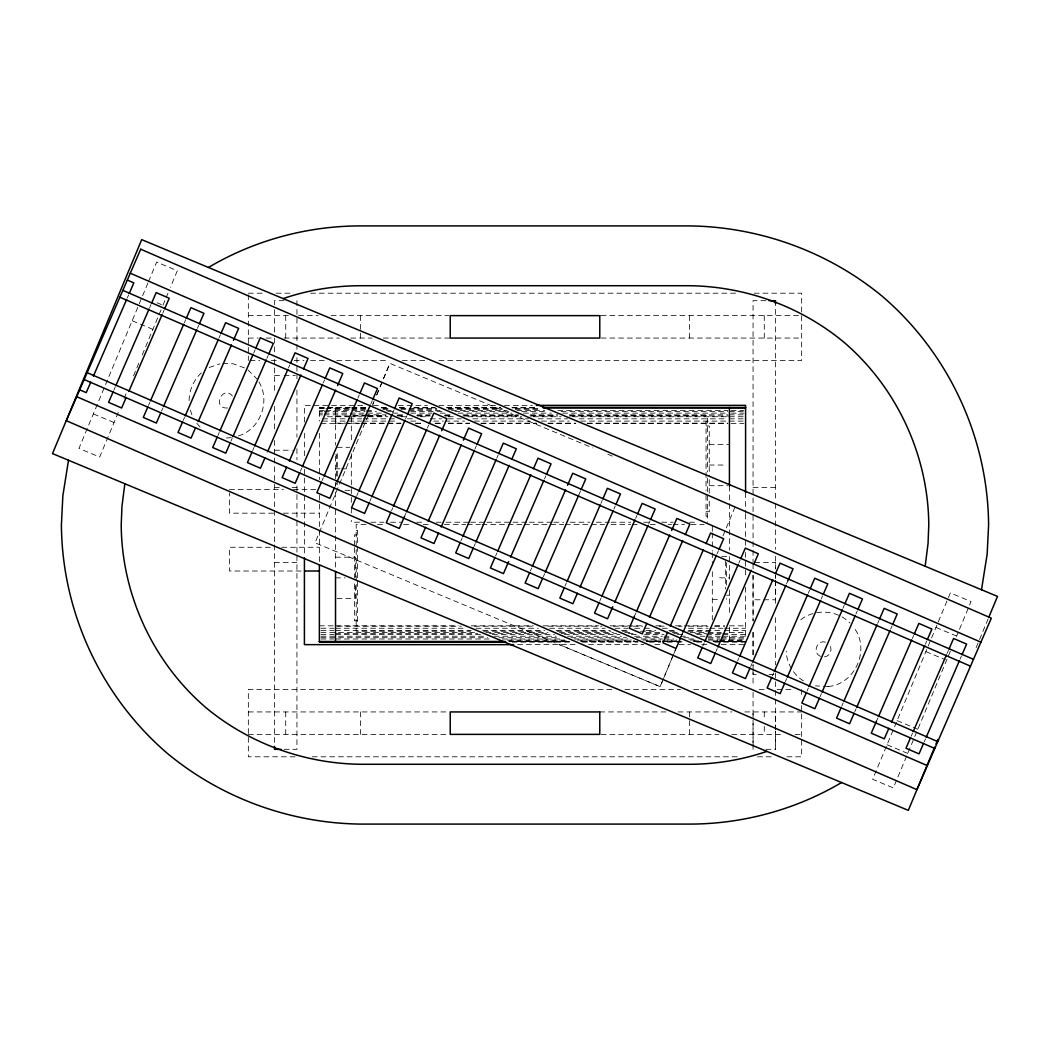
<?xml version="1.0" encoding="UTF-8"?>
<svg xmlns="http://www.w3.org/2000/svg" width="1050" height="1050" viewBox="0 0 1050 1050"><rect width="100%" height="100%" fill="white"/><g stroke="black" fill="none" stroke-linecap="round" stroke-linejoin="round"><path stroke-width="0.75" stroke-dasharray="5 3.75" d="M335.527 423.531L335.527 407.531M753.06 746.064L753.06 720.064M753.06 718.436L753.06 711.939M753.06 568.89L753.06 564.008M765.883 749.319L775.491 749.319L775.491 731.443M775.491 729.816L775.491 711.939M775.491 580.269L775.491 599.773L753.06 599.773M775.491 578.642L775.491 575.387L775.491 604.656M189.118 400.654C189.092 389.156 194.644 377.882 203.766 370.886M372.461 405.366L373.708 402.36M376.806 394.866L389.865 363.352L592.673 447.904M676.909 646.144L660.135 686.661L315.053 542.798L369.744 411.613M147.879 283.08L78.96 448.416L99.658 457.052L119.726 408.923M148.496 281.636L156.647 262.08L177.345 270.703L170.454 287.254M124.123 398.383L126.617 392.385M133.494 375.913L139.138 362.381M142.262 354.874L162.33 306.731M162.96 305.222L167.947 293.265M372.881 404.066L374.141 401.048M376.661 395.023L389.865 363.352M675.859 648.952L660.135 686.661L559.387 644.648M680.886 636.891L682.763 632.363M723.004 535.867L734.947 507.216M950.381 651.131L893.353 787.92L872.655 779.297L950.342 592.948L971.04 601.571L956.616 636.169M976.146 647.64L988.076 619.001M127.312 297.924L128.612 294.919M113.807 390.324L115.106 387.319M149.678 307.637L150.977 304.618M162.711 313.281L164.01 310.275M148.509 405.379L149.822 402.373M184.38 322.691L185.692 319.686M161.542 411.036L162.855 408.03M197.413 328.335L198.726 325.329M183.225 420.433L184.524 417.428M219.096 337.746L220.395 334.74M217.941 435.488L219.24 432.482M253.811 352.8L255.111 349.794M230.974 441.144L232.273 438.139M266.844 358.457L268.144 355.438M252.643 450.542L253.956 447.536M288.514 367.854L289.826 364.849M323.229 382.909L324.529 379.903M300.392 471.253L301.691 468.248M322.074 480.664L323.374 477.658M357.932 397.963L359.244 394.958M335.108 486.308L336.407 483.302M370.965 403.62L372.277 400.614M356.777 495.718L358.089 492.712M392.648 413.017L393.947 410.012M369.81 501.375L371.123 498.356M405.681 418.674L406.98 415.669M391.492 510.773L392.792 507.767M427.363 428.072L428.663 425.066M404.526 516.429L405.825 513.424M475.099 448.783L476.411 445.777M460.911 540.881L462.223 537.876M496.781 458.194L498.081 455.188M473.944 546.538L475.256 543.533M495.626 555.936L496.926 552.93M544.53 478.892L545.829 475.886M530.329 570.99L531.641 567.984M543.362 576.647L544.674 573.641M578.589 495.456L580.545 490.941M565.044 586.044L566.344 583.039M600.915 503.357L602.214 500.351M613.948 509.014L615.247 506.008M599.76 601.112L601.059 598.093M635.631 518.411L636.93 515.406M648.664 524.068L649.963 521.062M634.462 616.166L635.775 613.161M681.253 636.457L682.553 633.452M717.124 553.757L718.423 550.751M702.922 645.855L704.235 642.849M738.793 563.168L740.106 560.162M715.969 651.512L717.268 648.506M737.638 660.909L738.951 657.904M750.671 666.566L751.984 663.561M786.542 583.879L787.841 580.86M772.354 675.964L773.653 672.958M808.224 593.276L809.524 590.271M785.387 681.621L786.686 678.615M821.258 598.933L822.557 595.928M807.056 691.031L808.369 688.013M842.927 608.331L844.239 605.325M820.089 696.675L821.402 693.669M855.96 613.988L857.272 610.982M841.772 706.086L843.071 703.08M877.642 623.385L878.942 620.379M854.805 711.729L856.104 708.724M890.676 629.042L891.975 626.036M876.487 721.14L877.787 718.134M912.358 638.439L913.658 635.434M925.391 644.096L926.691 641.091M911.19 736.194L912.503 733.189M947.061 653.494L948.373 650.488M924.223 741.851L925.536 738.832M960.094 659.151L961.406 656.145M800.769 619.749C815.036 608.436 837.296 609.893 849.936 623.004M209.226 367.487L219.923 363.838M238.442 435.908C260.295 429.463 270.769 401.166 258.891 381.898M824.473 656.854C829.999 656.368 832.965 649.123 829.434 644.897M828.266 686.516C855.264 684.219 870.397 649.438 854.149 628.018M222.771 363.431L233.034 363.746L245.175 368.169M227.482 407.977C211.772 408.962 222.298 384.313 232.444 396.021M226.419 437.955L231.262 437.653M828.266 686.516L815.43 685.873M248.338 293.199L263.064 293.199M276.163 293.199L292.543 293.199M310.551 293.199L737.822 293.199M754.189 293.199L801.662 293.199L801.662 360.491L438.231 360.491M284.117 300.681L274.509 300.681L274.509 308.162M765.883 300.681L753.06 300.681L753.06 562.38M248.338 315.63L288.973 315.63M298.567 315.63L318.229 315.63M331.183 315.63L448.888 315.63M601.112 315.63L801.662 315.63M248.338 338.061L258.156 338.061M266.214 338.061L272.869 338.061M284.117 338.061L339.36 338.061M350.739 338.061L371.949 338.061M383.368 338.061L450.227 338.061M601.112 338.061L801.662 338.061M249.979 360.491L259.796 360.491M271.254 360.491L277.804 360.491M294.171 360.491L304.001 360.491M310.551 360.491L325.277 360.491M336.735 360.491L389.13 360.491M402.216 360.491L425.145 360.491M274.509 375.454L282.516 375.454M284.117 375.454L295.339 375.454M362.736 405.366L304.408 405.366L304.408 423.386M373.301 405.366L380.559 405.366M398.357 405.366L427.481 405.366M438.9 405.366L495.508 405.366M504.499 405.366L532.376 405.366M350.241 407.413L319.371 407.413L319.371 421.102M351.868 407.413L366.581 407.413M381.294 407.413L387.831 407.413M399.276 407.413L407.439 407.413M413.976 407.413L435.225 407.413M446.67 407.413L500.601 407.413M512.046 407.413L538.191 407.413M319.371 407.886L325.828 407.886M327.442 407.886L350.241 407.886M351.868 407.886L366.581 407.886M381.294 407.886L387.831 407.886M399.276 407.886L407.439 407.886M413.976 407.886L435.225 407.886M446.67 407.886L500.601 407.886M512.046 407.886L538.191 407.886M319.371 408.489L324.214 408.489M325.828 408.489L350.241 408.489M351.868 408.489L366.581 408.489M382.922 408.489L391.099 408.489M400.903 408.489L407.439 408.489M409.08 408.489L436.866 408.489M448.298 408.489L502.241 408.489M515.314 408.489L541.459 408.489M335.527 409.316L350.241 409.316M351.868 409.316L366.581 409.316M382.922 409.316L391.099 409.316M400.903 409.316L407.439 409.316M409.08 409.316L436.866 409.316M448.298 409.316L502.241 409.316M515.314 409.316L541.459 409.316M319.371 410.366L324.214 410.366M325.828 410.366L350.241 410.366M351.868 410.366L364.941 410.366M366.581 410.366L374.758 410.366M386.19 410.366L394.367 410.366M409.08 410.366L440.134 410.366M451.566 410.366L507.137 410.366M516.941 410.366L544.727 410.366M557.812 410.366L727.781 410.366M731.036 410.366L743.964 410.366M319.371 411.639L322.599 411.639M324.214 411.639L348.6 411.639M355.136 411.639L364.941 411.639M366.581 411.639L376.386 411.639M387.831 411.639L395.994 411.639M410.708 411.639L443.402 411.639M454.834 411.639L508.777 411.639M521.85 411.639L547.995 411.639M561.081 411.639L727.781 411.639M729.422 411.639L743.964 411.639M319.371 413.136L322.599 413.136M324.214 413.136L348.6 413.136M350.241 413.136L381.294 413.136M392.726 413.136L399.276 413.136M410.708 413.136L431.957 413.136M440.134 413.136L446.67 413.136M458.102 413.136L512.046 413.136M523.491 413.136L551.276 413.136M562.708 413.136L727.781 413.136M731.036 413.136L743.964 413.136M319.371 414.842L322.599 414.842M324.214 414.842L348.6 414.842M350.241 414.842L363.313 414.842M364.941 414.842L386.19 414.842M397.635 414.842L405.812 414.842M417.244 414.842L430.329 414.842M445.029 414.842L453.206 414.842M463.011 414.842L518.582 414.842M530.027 414.842L557.812 414.842M569.244 414.842L727.781 414.842M729.422 414.842L743.964 414.842M352.971 415.393L366.03 415.393M367.671 415.393L385.639 415.393M397.071 415.393L405.234 415.393M416.679 415.393L429.739 415.393M444.452 415.393L452.616 415.393M464.048 415.393L517.952 415.393M531.024 415.393L557.156 415.393M570.229 415.393L707.451 415.393L707.451 471.936M335.527 416.01L351.868 416.01M353.509 416.01L366.581 416.01M368.209 416.01L386.19 416.01M397.635 416.01L405.812 416.01M417.244 416.01L430.329 416.01M445.029 416.01L453.206 416.01M463.011 416.01L518.582 416.01M530.027 416.01L557.812 416.01M569.244 416.01L729.422 416.01M327.442 416.745L348.6 416.745M350.241 416.745L361.673 416.745M368.209 416.745L387.831 416.745M400.903 416.745L407.439 416.745M420.512 416.745L428.689 416.745M448.298 416.745L454.834 416.745M467.919 416.745L521.85 416.745M533.295 416.745L561.081 416.745M572.512 416.745L727.781 416.745M729.422 416.745L743.964 416.745M322.599 418.832L346.973 418.832M348.6 418.832L361.673 418.832M363.313 418.832L387.831 418.832M389.458 418.832L394.367 418.832M407.439 418.832L413.976 418.832M430.329 418.832L441.761 418.832M448.298 418.832L461.383 418.832M472.815 418.832L528.386 418.832M538.191 418.832L567.617 418.832M579.049 418.832L727.781 418.832M729.422 418.832L743.964 418.832M322.599 421.102L361.673 421.102M363.313 421.102L397.635 421.102M410.708 421.102L417.244 421.102M433.598 421.102L443.402 421.102M445.029 421.102L464.651 421.102M474.456 421.102L530.027 421.102M541.459 421.102L569.244 421.102M580.689 421.102L727.781 421.102M729.422 421.102L743.964 421.102M707.451 421.312L706.046 421.312L706.046 490.494M335.527 423.163L360.045 423.163M361.673 423.163L400.903 423.163M415.616 423.163L423.78 423.163M435.225 423.163L441.761 423.163M448.298 423.163L469.547 423.163M480.992 423.163L536.563 423.163M547.995 423.163L575.781 423.163M587.226 423.163L727.781 423.163M320.985 423.531L360.045 423.531M361.673 423.531L400.903 423.531M415.616 423.531L423.78 423.531M435.225 423.531L441.761 423.531M448.298 423.531L469.547 423.531M480.992 423.531L536.563 423.531M547.995 423.531L575.781 423.531M587.226 423.531L727.781 423.531M731.036 423.531L743.964 423.531M706.046 425.919L709.249 425.919L709.249 476.739M709.249 444.373L729.212 444.373M337.208 447.3L349.768 447.3M274.509 450.227L292.136 450.227M335.527 454.847L336.748 454.847L336.748 478.223M709.249 465.032L726.547 465.032M335.527 468.812L340.029 468.812M341.539 468.812L347.55 468.812M709.249 485.691L727.676 485.691M274.509 487.607L279.313 487.607M292.136 487.607L296.94 487.607M753.06 487.607L775.491 487.607M229.464 489.431L283.408 489.431M293.213 489.431L316.103 489.431M345.056 490.324L351.33 490.324M706.046 511.704L709.249 511.704L709.249 499.144M273.604 513.174L229.464 513.174L229.464 492.909M283.408 513.174L319.371 513.174M707.451 516.298L706.046 516.298L706.046 492.804M359.507 522.231L351.33 522.231L351.33 520.406M370.939 522.231L384.011 522.231M390.534 522.231L401.979 522.231M416.679 522.231L424.843 522.231M436.275 522.231L444.452 522.231M446.079 522.231L468.943 522.231M470.584 522.231L485.284 522.231M486.911 522.231L511.416 522.231M513.056 522.231L527.756 522.231M529.384 522.231L552.261 522.231M553.888 522.231L563.692 522.231M570.229 522.231L589.824 522.231M596.361 522.231L609.433 522.231M611.061 522.231L630.669 522.231M643.742 522.231L650.265 522.231M661.71 522.231L673.142 522.231M689.469 522.231L697.646 522.231M366.004 524.423L356.199 524.423L356.199 631.247L470.558 631.247M377.436 524.423L383.972 524.423M403.581 524.423L411.744 524.423M423.176 524.423L429.712 524.423M444.413 524.423L465.649 524.423M467.289 524.423L480.349 524.423M481.989 524.423L506.494 524.423M508.121 524.423L522.821 524.423M524.462 524.423L563.666 524.423M565.294 524.423L589.798 524.423M591.439 524.423L604.498 524.423M611.034 524.423L630.643 524.423M632.271 524.423L637.179 524.423M650.239 524.423L656.775 524.423M668.207 524.423L671.475 524.423M673.116 524.423L684.547 524.423M691.084 524.423L704.143 524.423M356.199 530.342L357.604 530.342L357.604 625.327L356.199 625.327M357.604 534.936L354.401 534.936L354.401 546.144M270.322 547.273L229.464 547.273L229.464 571.016L301.389 571.016M281.767 547.273L319.371 547.273M721.731 556.316L726.442 556.316L726.442 559.204M335.527 557.183L355.491 557.183L355.491 577.841M274.509 562.38L296.94 562.38M754.661 562.38L775.491 562.38L775.491 568.89L775.491 555.844M335.527 577.841L344.964 577.841M719.591 577.841L729.422 577.841M726.705 595.219L729.422 595.219M337.063 598.487L355.491 598.487L355.491 583.183M712.32 599.353L720.169 599.353M357.604 620.734L354.401 620.734L354.401 581.004M319.371 625.826L333.913 625.826M335.527 625.826L458.102 625.826M471.188 625.826L533.295 625.826M543.099 625.826L598.671 625.826M610.102 625.826L642.797 625.826M655.869 625.826L664.046 625.826M675.491 625.826L708.172 625.826M714.709 625.826L724.513 625.826M729.422 625.826L745.579 625.826M337.155 626.194L461.383 626.194M474.456 626.194L534.923 626.194M547.995 626.194L601.939 626.194M613.384 626.194L631.352 626.194M632.992 626.194L642.797 626.194M659.137 626.194L667.314 626.194M678.759 626.194L682.028 626.194M688.564 626.194L708.172 626.194M714.709 626.194L724.513 626.194M320.985 628.254L333.913 628.254M335.527 628.254L466.279 628.254M476.083 628.254L538.191 628.254M549.636 628.254L605.207 628.254M615.011 628.254L628.084 628.254M634.62 628.254L642.797 628.254M644.438 628.254L650.974 628.254M662.406 628.254L668.942 628.254M688.564 628.254L708.172 628.254M709.813 628.254L722.886 628.254M724.513 628.254L745.579 628.254M320.985 630.525L333.913 630.525M335.527 630.525L471.188 630.525M482.619 630.525L544.727 630.525M556.172 630.525L610.102 630.525M621.548 630.525L629.724 630.525M646.065 630.525L655.869 630.525M668.942 630.525L675.491 630.525M688.564 630.525L722.886 630.525M724.513 630.525L745.579 630.525M483.617 631.247L544.058 631.247M557.13 631.247L611.034 631.247M622.466 631.247L630.643 631.247M640.434 631.247L656.775 631.247M669.847 631.247L676.384 631.247M687.816 631.247L712.32 631.247M320.985 632.612L474.456 632.612M485.887 632.612L547.995 632.612M559.44 632.612L613.384 632.612M624.816 632.612L632.992 632.612M646.065 632.612L660.778 632.612M672.223 632.612L680.387 632.612M690.191 632.612L706.545 632.612M708.172 632.612L721.245 632.612M729.422 632.612L745.579 632.612M335.527 633.347L477.724 633.347M489.156 633.347L549.636 633.347M561.081 633.347L616.652 633.347M628.084 633.347L634.62 633.347M646.065 633.347L662.406 633.347M673.851 633.347L682.028 633.347M695.1 633.347L706.545 633.347M708.172 633.347L721.245 633.347M722.886 633.347L729.422 633.347M320.985 634.515L333.913 634.515M335.527 634.515L480.992 634.515M492.437 634.515L554.544 634.515M564.349 634.515L619.92 634.515M631.352 634.515L637.888 634.515M644.438 634.515L664.046 634.515M677.119 634.515L685.296 634.515M696.728 634.515L704.904 634.515M706.545 634.515L721.245 634.515M722.886 634.515L745.579 634.515M320.985 636.221L484.26 636.221M494.064 636.221L556.172 636.221M567.617 636.221L621.548 636.221M634.62 636.221L662.406 636.221M664.046 636.221L668.942 636.221M680.387 636.221L688.564 636.221M699.996 636.221L704.904 636.221M706.545 636.221L721.245 636.221M722.886 636.221L745.579 636.221M320.985 637.717L487.528 637.717M498.973 637.717L559.44 637.717M570.885 637.717L626.456 637.717M636.261 637.717L662.406 637.717M664.046 637.717L672.223 637.717M683.655 637.717L690.191 637.717M708.172 637.717L719.617 637.717M721.245 637.717L745.579 637.717M320.985 638.991L333.913 638.991M335.527 638.991L489.156 638.991M502.241 638.991L562.708 638.991M574.153 638.991L628.084 638.991M641.156 638.991L662.406 638.991M664.046 638.991L673.851 638.991M688.564 638.991L695.1 638.991M708.172 638.991L719.617 638.991M721.245 638.991L745.579 638.991M507.137 640.054L565.976 640.054M577.421 640.054L631.352 640.054M642.797 640.054L660.778 640.054M667.314 640.054L677.119 640.054M690.191 640.054L696.728 640.054M708.172 640.054L717.977 640.054M719.617 640.054L743.964 640.054M508.777 640.881L567.617 640.881M580.689 640.881L634.62 640.881M646.065 640.881L660.778 640.881M662.406 640.881L677.119 640.881M693.459 640.881L699.996 640.881M713.081 640.881L717.977 640.881M719.617 640.881L743.964 640.881M508.777 641.471L567.617 641.471M580.689 641.471L634.62 641.471M646.065 641.471L660.778 641.471M662.406 641.471L677.119 641.471M693.459 641.471L699.996 641.471M713.081 641.471L717.977 641.471M719.617 641.471L745.579 641.471M512.046 641.826L570.885 641.826M582.33 641.826L637.888 641.826M649.333 641.826L660.778 641.826M667.314 641.826L675.491 641.826M677.119 641.826L683.655 641.826M696.728 641.826L703.277 641.826M714.709 641.826L745.579 641.826M512.046 641.944L570.885 641.944M582.33 641.944L637.888 641.944M649.333 641.944L660.778 641.944M667.314 641.944L683.655 641.944M696.728 641.944L703.277 641.944M714.709 641.944L745.579 641.944M517.624 644.634L578.301 644.634M588.525 644.648L643.899 644.634M654.885 644.648L661.946 644.634M679.153 644.648L690.493 644.648M701.833 644.648L709.944 644.648M721.284 644.634L745.579 644.634M756.263 674.546L753.06 674.546L753.06 664.794L753.06 685.926M769.086 674.546L775.491 674.546M611.769 689.496L248.338 689.496L248.338 756.801L295.811 756.801M624.855 689.496L680.518 689.496M693.617 689.496L745.999 689.496M759.097 689.496L767.288 689.496M777.105 689.496L793.472 689.496M248.338 711.939L448.888 711.939M599.773 711.939L666.632 711.939M678.051 711.939L731.863 711.939M744.765 711.939L801.662 711.939M248.338 734.37L448.888 734.37M601.112 734.37L718.817 734.37M731.771 734.37L783.786 734.37M795.126 734.37L801.662 734.37M284.117 749.319L296.94 749.319L296.94 484.365M312.178 756.801L739.449 756.801M757.457 756.801L773.837 756.801M786.936 756.801L801.662 756.801L801.662 705.521M825.431 642.206C816.861 639.45 812.122 653.271 820.601 656.329M607.806 454.217L612.347 456.107M157.041 302.754L161.477 304.605M935.944 627.454L956.655 636.09M132.182 320.736L152.893 329.372M925.877 651.617L945.105 659.623M897.107 720.628L917.818 729.264M93.345 413.91L114.056 422.546M887.04 744.778L907.738 753.414M803.539 680.964C793.341 674.678 786.621 663.114 786.214 651.131M247.918 369.915L257.145 379.142M196.783 423.242L200.064 426.996M190.378 410.209L191.927 414.789M801.662 689.496L801.662 697.515M775.491 300.681L775.491 501.861M775.491 503.501L775.491 549.386M775.491 617.649L775.491 664.794M775.491 672.919L775.491 729.553M775.491 731.168L775.491 749.319M764.282 315.63L764.282 338.061M764.282 711.939L764.282 719.946M764.282 726.351L764.282 734.37M753.06 692.422L753.06 718.344M753.06 719.946L753.06 743.334M753.06 744.831L753.06 749.319M745.579 492.699L745.579 513.253M745.579 514.014L745.592 546.302M745.579 552.418L745.579 576.883M745.579 587.278L745.579 635.381M729.422 486.137L729.422 550.095M729.422 556.658L729.422 582.488M729.422 590.008L729.422 616.035M729.422 627.191L729.422 641.944M726.442 562.629L726.442 585.992M726.442 598.618L726.442 599.353M725.353 561.002L725.353 589.05M712.32 526.234L712.32 531.576M712.32 532.993L712.32 551.132M712.32 552.733L712.32 564.008M712.32 571.686L712.32 619.854M709.249 479.64L709.249 493.224M707.451 478.026L707.451 522.231M689.509 315.63L689.509 338.061M689.509 711.939L689.509 734.37M360.491 315.63L360.491 338.061M360.491 711.939L360.491 734.37M354.401 547.509L354.401 577.841M351.33 417.217L351.33 442.102M351.33 453.6L351.33 503.423M351.33 508.003L351.33 513.66M337.208 453.6L337.208 487.436M335.527 407.413L335.527 445.134M335.527 456.159L335.527 481.215M335.527 482.265L335.527 486.137M335.527 492.056L335.527 570.36M319.371 433.322L319.371 479.574M319.371 495.311L319.371 562.222M304.421 433.217L304.408 457.8M304.421 469.271L304.408 556.133M296.94 300.681L296.94 351.067M296.94 357.577L296.94 378.709M296.94 390.088L296.94 437.22M296.94 448.599L296.94 459.979M285.718 315.63L285.718 338.061M285.718 711.939L285.718 734.37M274.509 309.645L274.509 336.459M274.509 338.061L274.509 352.695M274.509 359.192L274.509 393.33M274.509 406.337L274.509 429.096M274.509 440.475L274.509 543.231M274.509 544.858L274.509 746.051M248.338 294.801L248.338 360.491M753.06 632.284L753.06 656.67L753.06 632.284M753.06 575.387L753.06 620.904L753.06 575.387"/><path stroke-width="1.5" d="M124.832 483.748L121.957 506.415L121.222 525C121.682 594.746 153.274 662.721 206.338 708.002C249.572 743.676 304.474 763.56 360.491 764.282L689.496 764.282C715.772 764.256 742.022 759.885 766.894 751.406M925.155 566.252L928.043 543.585L928.778 525C928.318 455.241 896.726 387.279 843.662 341.998C800.428 306.311 745.526 286.44 689.496 285.718L360.491 285.718C334.215 285.744 307.965 290.115 283.106 298.594M68.513 460.267L62.856 495.718L61.399 525C62.068 612.413 101.351 696.938 167.79 753.756C221.839 798.354 290.469 823.2 360.491 824.092L689.509 824.092C742.717 824.092 795.756 809.629 841.562 782.539M981.501 589.732L987.144 554.282L988.601 525C987.932 437.587 948.649 353.062 882.21 296.244C828.161 251.646 759.531 226.8 689.509 225.907L360.491 225.907C307.283 225.907 254.231 240.371 208.438 267.461M934.684 747.075L908.316 810.364L52.5 453.587L141.697 239.636L997.5 596.413L988.706 617.505M935.944 744.069L937.834 739.541M90.786 382.134L86.218 392.648L79.708 389.826M93.397 376.11L126.656 299.434M129.268 293.423L133.836 282.896L127.312 280.074M113.151 391.834L108.583 402.347L121.616 408.004L126.184 397.477M115.763 385.809L149.021 309.133M151.633 303.122L156.188 292.596L169.234 298.252L164.666 308.779M128.796 391.466L162.054 314.79M147.866 406.888L143.299 417.414L156.332 423.058L160.899 412.532M150.465 400.877L183.737 324.188M186.336 318.176L190.903 307.65L203.936 313.307L199.369 323.833M163.498 406.521L196.77 329.844M182.569 421.942L178.014 432.469L191.048 438.113L195.602 427.599M185.181 415.931L218.439 339.242M221.051 333.231L225.619 322.704L238.652 328.361L233.428 340.384M198.214 421.575L231.473 344.899M217.284 436.997L212.717 447.523L225.75 453.18L230.317 442.654M219.896 430.986L253.155 354.296M255.767 348.285L260.321 337.759L273.354 343.416L268.8 353.942M232.929 436.629L266.188 359.953M252 452.051L247.433 462.577L260.466 468.234L265.033 457.708M254.599 446.04L287.858 369.364M290.469 363.339L295.037 352.813L308.07 358.47L303.502 368.996M267.632 451.697L300.904 375.008M286.702 467.106L282.135 477.632L295.168 483.289L299.736 472.762M289.314 461.094L322.573 384.418M325.185 378.394L329.752 367.881L342.786 373.524L337.562 385.56M302.348 466.751L335.606 390.062M321.418 482.16L316.851 492.686L329.884 498.343L334.451 487.817M324.03 476.149L357.289 399.473M359.887 393.461L364.455 382.935L377.488 388.579L372.934 399.105M337.063 481.806L370.322 405.116M356.134 497.214L351.566 507.741L364.599 513.398L369.167 502.871M358.733 491.203L391.991 414.527M394.603 408.516L399.171 397.989L412.204 403.633L407.636 414.159M371.766 496.86L405.024 420.184M390.836 512.269L386.269 522.795L399.302 528.452L404.526 516.429M393.448 506.258L426.707 429.581M429.319 423.57L433.886 413.044L446.919 418.701L441.696 430.723M406.481 511.914L439.74 435.238M425.552 527.336L420.984 537.849L434.017 543.506L438.585 532.98M428.164 521.312L461.423 444.636M463.378 440.121L468.589 428.098L481.622 433.755L477.054 444.281M441.197 526.969L474.456 450.292M460.254 542.391L455.7 552.917L468.733 558.561L473.301 548.034M462.866 536.366L496.125 459.69M498.737 453.679L503.304 443.152L516.337 448.809L511.77 459.336M475.899 542.023L509.158 465.347M494.97 557.445L490.402 567.971L503.436 573.615L508.659 561.592M497.582 551.434L530.841 474.744M533.452 468.733L538.02 458.207L551.053 463.864L546.486 474.39M510.615 557.077L543.874 480.401M529.686 572.499L525.118 583.026L538.151 588.683L542.719 578.156M532.298 566.488L565.556 489.799M567.512 485.297L572.722 473.261L585.756 478.918L581.188 489.444M545.331 572.132L578.589 495.456M564.388 587.554L559.834 598.08L572.867 603.737L577.421 593.211M567 581.543L600.259 504.866M602.871 498.842L607.438 488.316L620.471 493.973L615.904 504.499M580.033 587.199L613.292 510.51M599.104 602.608L594.536 613.134L607.569 618.791L612.793 606.756M601.716 596.597L634.974 519.921M637.586 513.896L642.141 503.383L655.187 509.027L650.619 519.553M614.749 602.254L648.008 525.564M634.462 616.166L629.252 628.189L642.285 633.846L646.852 623.319M636.418 611.651L669.69 534.975M671.646 530.46L676.856 518.438L689.889 524.081L685.322 534.607M649.451 617.308L682.723 540.619M667.564 632.31L662.996 642.836L676.029 648.48L680.597 637.954M670.176 626.286L703.434 549.609M706.046 543.598L710.614 533.072L723.647 538.729L719.079 549.255M683.209 631.942L716.467 555.266M702.279 647.364L697.712 657.891L710.745 663.534L715.312 653.008M704.891 641.353L738.15 564.664M740.749 558.653L745.316 548.126L758.349 553.783L753.782 564.309M717.924 646.997L751.183 570.321M736.982 662.419L732.428 672.945L745.461 678.589L750.015 668.076M739.594 656.408L772.853 579.718M775.464 573.707L780.032 563.181L793.065 568.837L787.841 580.86M752.627 662.051L785.886 585.375M771.697 677.473L767.13 687.999L780.163 693.656L784.731 683.13M774.309 671.462L807.568 594.773M810.18 588.761L814.734 578.235L827.781 583.892L823.213 594.418M787.342 677.106L820.601 600.429M806.413 692.528L801.846 703.054L814.879 708.711L819.446 698.184M809.012 686.516L842.284 609.84M844.883 603.816L849.45 593.289L862.483 598.946L857.916 609.472M822.058 692.173L855.317 615.484M841.116 707.582L836.561 718.108L849.594 723.765L854.149 713.239M843.728 701.571L876.986 624.894M879.598 618.87L884.166 608.357L897.199 614.001L892.631 624.527M856.761 707.228L890.019 630.538M876.487 721.14L871.264 733.163L884.297 738.819L888.864 728.293M878.443 716.625L911.702 639.949M914.314 633.938L918.868 623.411L931.901 629.055L927.347 639.581M891.476 722.282L924.735 645.606M910.547 737.691L905.979 748.217L919.013 753.874L923.58 743.347M913.146 731.679L946.404 655.003M949.016 648.992L953.584 638.466L966.617 644.122L962.049 654.636M926.179 737.336L959.451 660.66M769.086 300.681L775.491 300.681L775.491 303.673M536.366 405.366L745.592 405.366L745.579 492.699M543.099 407.413L745.579 407.531M543.099 407.886L745.579 407.886M304.658 571.016L319.371 571.016M319.371 641.471L505.509 641.471M319.371 641.826L505.509 641.826M505.509 641.944L319.371 641.944L319.371 564.861M513.634 644.648L304.408 644.634L304.421 557.773M280.914 749.319L274.509 749.319L274.509 746.327M130.292 273.21L980.91 642.167M122.85 290.364L973.468 659.321M119.871 297.216L970.502 666.173M87.15 372.671L937.768 741.628M84.171 379.536L934.789 748.492M76.729 396.69L927.36 765.647M729.422 407.413L729.422 486.137M335.527 571.423L335.527 641.944M140.7 249.204L66.321 420.696L916.939 789.653L991.331 618.161L140.7 249.204M599.773 315.63L450.227 315.63L450.227 338.061L599.773 338.061L599.773 315.63M599.773 711.939L450.227 711.939L450.227 734.37L599.773 734.37L599.773 711.939"/></g></svg>
